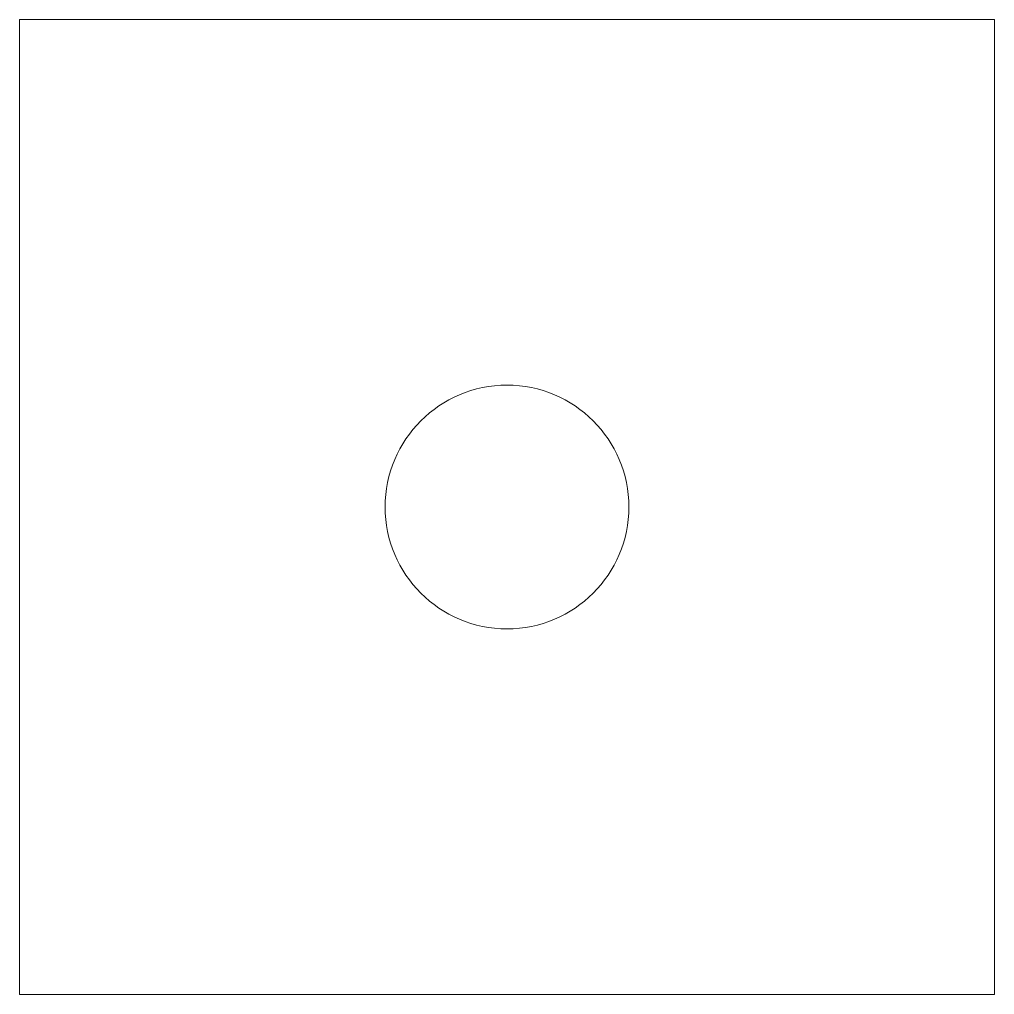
# Model space of a CAD drawing. Header units: millimetres. Extents: x -30.4 to -10.4, y 48.5 to 68.5.
import ezdxf

# ---------------------------------------------------------------- set-up
doc = ezdxf.new("R2010")
doc.units = ezdxf.units.MM
doc.header["$MEASUREMENT"] = 0
doc.layers.add('Layer 1', color=7, linetype='Continuous')

msp = doc.modelspace()

# ---------------------------------------------------------------- linework, layer by layer
at = {"layer": 'Layer 1', "color": 250, "lineweight": 18}
msp.add_lwpolyline([(-30.3789, 48.4785), (-10.3789, 48.4785), (-10.3789, 68.4785), (-30.3789, 68.4785), (-30.3789, 48.4785)], close=True, dxfattribs=at)
msp.add_ellipse((-20.3789, 58.4785), major_axis=(0, 2.5), ratio=1, dxfattribs=at)

doc.saveas('drawing.dxf')
